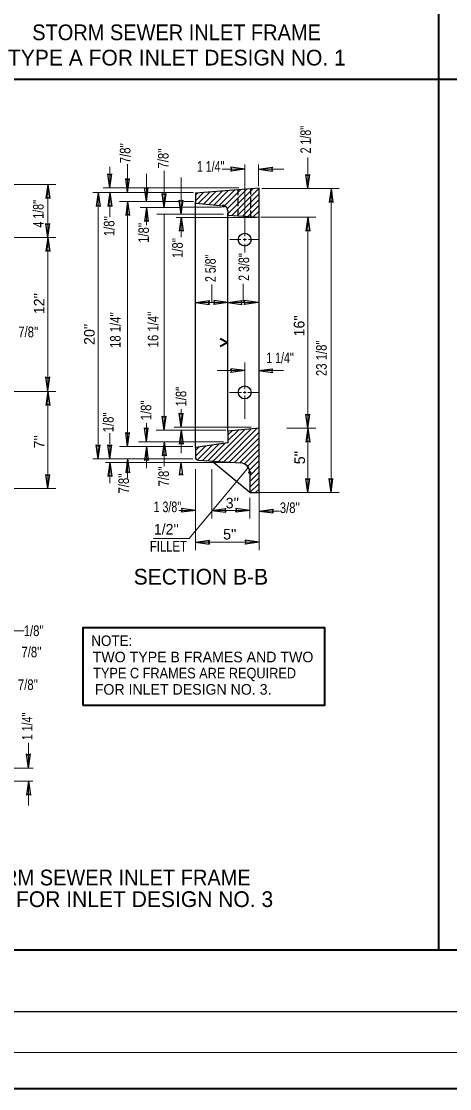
# Model space of a CAD drawing. Extents: x -330 to 37, y -28 to 237.
# Drawn here: x -231 to -178.9, y -27.9 to 101.8 of the extents above; entities that cross this region are included whole.
import ezdxf

# ---------------------------------------------------------------- set-up
doc = ezdxf.new("R2010")
doc.units = 0
doc.header["$LTSCALE"] = 0.51
doc.header["$PDMODE"] = 32
doc.header["$PDSIZE"] = 0.255
doc.layers.add('1', color=7, linetype='Continuous', lineweight=25)

msp = doc.modelspace()

# ---------------------------------------------------------------- linework, layer by layer
at = {"layer": '1', "lineweight": 40}
for p, q in [((-180.1836, -11.0541), (-180.1836, 193.9388)), ((-297.1562, 94.7724), (-62.5634, 94.7724)), ((-296.9591, -11.0541), (28.0293, -11.0541))]:
    msp.add_line(p, q, dxfattribs=at)
at = {"layer": '1', "lineweight": 13}
for p, q in [((-218.0644, 80.9983), (-218.0644, 84.4603)), ((-203.816, 75.6988), (-203.816, 84.4038)), ((-202.1399, 81.7621), (-202.1399, 84.4038)), ((-196.1455, 81.5116), (-196.1455, 85.2477)), ((-220.2351, 81.5783), (-220.2351, 84.1323)), ((-215.7796, 79.9362), (-215.7796, 83.2688)), ((-213.6287, 79.1977), (-213.6287, 83.6354)), ((-206.5594, 83.8398), (-203.816, 83.8398)), ((-202.1399, 83.8398), (-199.0694, 83.8398)), ((-233.1173, 81.9813), (-226.7939, 81.9813)), ((-227.7722, 75.5566), (-227.7722, 81.9813)), ((-211.5525, 78.3688), (-211.5525, 82.8498)), ((-222.3037, 80.9983), (-210.0344, 80.9983)), ((-221.6507, 48.6205), (-221.6507, 80.9983)), ((-221.0473, 81.5783), (-218.2706, 81.5783)), ((-220.2351, 78.0599), (-220.2351, 80.9983)), ((-217.9151, 81.5783), (-216.1124, 81.5783)), ((-215.4776, 81.5783), (-204.5506, 81.5783)), ((-209.8199, 80.0023), (-208.816, 81.0062)), ((-209.4637, 79.6667), (-208.0662, 81.0642)), ((-208.8322, 79.6065), (-207.3165, 81.1222)), ((-208.2006, 79.5463), (-206.5667, 81.1802)), ((-207.5691, 79.4861), (-205.817, 81.2382)), ((-206.9376, 79.4258), (-205.0672, 81.2962)), ((-206.315, 79.3567), (-204.3174, 81.3542)), ((-205.9243, 79.0556), (-203.5676, 81.4122)), ((-205.8582, 78.4299), (-202.8179, 81.4702)), ((-205.3678, 78.2285), (-202.0682, 81.5282)), ((-204.7208, 78.1838), (-202.0672, 80.8374)), ((-201.7304, 81.5116), (-192.3359, 81.5116)), ((-193.3142, 44.5328), (-193.3142, 81.5116)), ((-219.0427, 79.9362), (-211.8722, 79.9362)), ((-218.0644, 50.1317), (-218.0644, 79.9362)), ((-216.5264, 79.1977), (-211.8037, 79.1977)), ((-215.7796, 77.044), (-215.7796, 79.1977)), ((-211.2981, 79.2309), (-206.6489, 79.2309)), ((-211.2373, 79.9362), (-210.0675, 79.9362)), ((-204.0737, 78.1392), (-202.0672, 80.1456)), ((-203.4265, 78.0945), (-202.0672, 79.4539)), ((-214.5247, 78.3688), (-206.393, 78.3688)), ((-213.6287, 52.115), (-213.6287, 78.3688)), ((-212.1719, 77.9815), (-202.4384, 77.9815)), ((-211.5525, 75.5966), (-211.5525, 77.9815)), ((-202.7794, 78.0498), (-202.0672, 78.7622)), ((-201.8496, 78.0007), (-195.1672, 78.0007)), ((-196.1455, 52.3716), (-196.1455, 78.0007)), ((-235.5222, 75.5566), (-226.7939, 75.5566)), ((-227.7722, 56.8817), (-227.7722, 75.5566)), ((-205.6186, 75.2801), (-204.2792, 75.2801)), ((-204.0224, 75.2801), (-203.6207, 75.2801)), ((-203.816, 75.1012), (-203.816, 75.4643)), ((-203.3528, 75.2801), (-202.1809, 75.2801)), ((-203.816, 73.7163), (-203.816, 74.7773)), ((-207.8342, 67.6546), (-207.8342, 69.8229)), ((-204.0184, 67.6547), (-204.0184, 69.9003)), ((-203.8164, 57.0957), (-203.8164, 60.3348)), ((-207.1542, 59.3565), (-203.8164, 59.3565)), ((-202.1266, 59.3565), (-199.0891, 59.3565)), ((-235.358, 56.8392), (-226.7939, 56.8392)), ((-227.7722, 45.0231), (-227.7722, 56.8392)), ((-205.652, 56.7047), (-204.2233, 56.7047)), ((-203.9889, 56.7047), (-203.6429, 56.7047)), ((-203.8164, 56.5596), (-203.8164, 56.8612)), ((-203.8164, 53.4954), (-203.8164, 56.3194)), ((-203.4309, 56.7047), (-202.1473, 56.7047)), ((-211.5525, 52.4927), (-211.5525, 54.6862)), ((-215.7796, 50.6983), (-215.7796, 52.9765)), ((-214.6071, 52.115), (-206.1081, 52.115)), ((-212.3976, 52.4927), (-203.0432, 52.4927)), ((-211.5525, 49.3416), (-211.5525, 52.115)), ((-207.6605, 48.3561), (-203.8196, 52.197)), ((-207.0118, 48.3131), (-203.0513, 52.2735)), ((-206.363, 48.27), (-202.283, 52.3501)), ((-205.8582, 50.8502), (-204.5879, 52.1204)), ((-205.8582, 51.542), (-205.3562, 52.0439)), ((-198.6892, 52.3716), (-195.1672, 52.3716)), ((-196.1455, 44.5328), (-196.1455, 52.3716)), ((-220.2351, 48.6205), (-220.2351, 51.7407)), ((-216.7579, 50.6983), (-206.3795, 50.6983)), ((-213.6287, 47.7477), (-213.6287, 50.6983)), ((-205.7143, 48.227), (-202.0672, 51.8742)), ((-205.0657, 48.184), (-202.0672, 51.1824)), ((-219.0427, 50.1317), (-210.1287, 50.1317)), ((-215.7796, 47.5113), (-215.7796, 50.1317)), ((-209.8199, 48.9637), (-208.5983, 50.1852)), ((-209.8199, 49.6555), (-209.4057, 50.0698)), ((-209.5817, 48.5102), (-207.7912, 50.3007)), ((-208.958, 48.4422), (-206.9839, 50.4162)), ((-208.3092, 48.3992), (-206.1767, 50.5317)), ((-204.4168, 48.1409), (-202.0672, 50.4907)), ((-203.8555, 48.0106), (-202.0672, 49.7989)), ((-222.307, 48.6205), (-210.1287, 48.6205)), ((-220.7713, 48.1849), (-205.3029, 48.1849)), ((-220.2351, 45.6811), (-220.2351, 48.1814)), ((-218.0644, 46.3023), (-218.0644, 48.6205)), ((-203.4722, 47.7021), (-202.0672, 49.1071)), ((-203.239, 47.2435), (-202.0672, 48.4153)), ((-209.8199, 37.5147), (-209.8199, 47.3764)), ((-207.8218, 41.3869), (-207.8218, 47.3764)), ((-203.203, 46.5878), (-202.0672, 47.7236)), ((-203.203, 45.8961), (-202.0672, 47.0319)), ((-203.203, 45.2043), (-202.0672, 46.3401)), ((-203.1827, 44.5328), (-202.0672, 45.6483)), ((-233.1173, 45.0231), (-226.7939, 45.0231)), ((-202.491, 44.5328), (-202.0672, 44.9566)), ((-202.0672, 37.5147), (-202.0672, 44.5328)), ((-202.0672, 44.5328), (-192.3359, 44.5328)), ((-203.203, 41.3869), (-203.203, 43.9078)), ((-211.8538, 42.3652), (-209.8199, 42.3652)), ((-207.8218, 42.3652), (-203.203, 42.3652)), ((-202.0672, 42.2895), (-199.5752, 42.2895)), ((-209.8199, 38.493), (-202.0672, 38.493)), ((-233.0801, 27.7207), (-230.6736, 27.7207)), ((-230.1245, 11.0499), (-230.1245, 14.1282)), ((-229.5547, 11.0185), (-240.8326, 11.0185)), ((-232.4328, 9.4337), (-229.5938, 9.4337)), ((-230.1245, 6.5019), (-230.1245, 9.4337)), ((-326.958, -23.5537), (33.0294, -23.5537))]:
    msp.add_line(p, q, dxfattribs=at)
at = {"layer": '1'}
for p, q in [((-220.2351, 81.5783), (-220.4691, 83.2813)), ((-220.2351, 81.5783), (-220.0011, 83.2813)), ((-203.816, 83.8398), (-205.519, 84.0738)), ((-203.816, 83.8398), (-205.519, 83.6058)), ((-202.1399, 83.8398), (-200.4369, 84.0738)), ((-202.1399, 83.8398), (-200.4369, 83.6058)), ((-196.1455, 81.5116), (-196.3795, 83.2146)), ((-196.1455, 81.5116), (-195.9115, 83.2146)), ((-227.7722, 81.9813), (-228.0062, 80.2782)), ((-227.7722, 81.9813), (-228.0062, 80.2782)), ((-227.7722, 81.9813), (-228.0062, 80.2782)), ((-227.7722, 81.9813), (-227.5383, 80.2782)), ((-227.7722, 81.9813), (-227.5383, 80.2782)), ((-227.7722, 81.9813), (-227.5383, 80.2782)), ((-218.0644, 80.9983), (-218.2984, 82.7013)), ((-218.0644, 80.9983), (-217.8304, 82.7013)), ((-221.6507, 80.9983), (-221.8847, 79.2953)), ((-221.6507, 80.9983), (-221.4167, 79.2953)), ((-220.2351, 80.9983), (-220.4691, 79.2953)), ((-220.2351, 80.9983), (-220.0011, 79.2953)), ((-215.7796, 79.9362), (-216.0136, 81.6392)), ((-215.7796, 79.9362), (-215.5456, 81.6392)), ((-213.6287, 79.1977), (-213.8628, 80.9007)), ((-213.6287, 79.1977), (-213.3947, 80.9007)), ((-209.8199, 80.6941), (-209.5658, 80.9482)), ((-204.6107, 80.6879), (-204.6107, 81.3315)), ((-203.0544, 80.7822), (-203.0544, 81.4519)), ((-193.3142, 81.5116), (-193.5482, 79.8086)), ((-193.3142, 81.5116), (-193.0803, 79.8086)), ((-218.0644, 79.9362), (-218.2984, 78.2332)), ((-218.0644, 79.9362), (-217.8304, 78.2332)), ((-215.7796, 79.1977), (-216.0136, 77.4947)), ((-215.7796, 79.1977), (-215.5456, 77.4947)), ((-211.5525, 78.3688), (-211.7865, 80.0718)), ((-211.5525, 78.3688), (-211.3185, 80.0718)), ((-209.8199, 50.0106), (-209.8199, 79.9362)), ((-204.6107, 79.3504), (-204.6107, 80.2735)), ((-203.0544, 79.1997), (-203.0544, 80.3677)), ((-211.5525, 78.0147), (-211.7865, 76.3117)), ((-211.5525, 78.0147), (-211.3185, 76.3117)), ((-205.8582, 51.9939), (-205.8582, 78.5012)), ((-204.6107, 78.1762), (-204.6107, 78.9548)), ((-203.0544, 78.0688), (-203.0544, 78.823)), ((-202.1323, 78.0052), (-202.0672, 78.0704)), ((-202.0672, 52.3716), (-202.0672, 78.0007)), ((-196.1455, 78.0007), (-196.3795, 76.2977)), ((-196.1455, 78.0007), (-195.9115, 76.2977)), ((-227.7722, 75.5566), (-228.0062, 77.2596)), ((-227.7722, 75.5566), (-228.0062, 77.2596)), ((-227.7722, 75.5566), (-227.5383, 77.2596)), ((-227.7722, 75.5566), (-227.5383, 77.2596)), ((-227.7722, 75.5566), (-228.0062, 73.8536)), ((-227.7722, 75.5566), (-227.5383, 73.8536)), ((-209.8199, 67.6292), (-208.1169, 67.8632)), ((-209.8199, 67.6292), (-208.1169, 67.3953)), ((-205.8582, 67.6292), (-207.5612, 67.8632)), ((-205.8582, 67.6292), (-207.5612, 67.3953)), ((-205.8582, 67.6292), (-204.1552, 67.8632)), ((-205.8582, 67.6292), (-204.1552, 67.3953)), ((-202.1813, 67.6292), (-203.8843, 67.8632)), ((-202.1813, 67.6292), (-203.8843, 67.3953)), ((-227.7722, 56.8817), (-228.0062, 58.5847)), ((-227.7722, 56.8817), (-227.5383, 58.5847)), ((-203.8164, 59.3565), (-205.5194, 59.5905)), ((-203.8164, 59.3565), (-205.5194, 59.1225)), ((-202.1266, 59.3565), (-200.4236, 59.5905)), ((-202.1266, 59.3565), (-200.4236, 59.1225)), ((-227.7722, 56.8392), (-228.0062, 55.1362)), ((-227.7722, 56.8392), (-227.5383, 55.1362)), ((-213.6287, 52.115), (-213.8628, 53.818)), ((-213.6287, 52.115), (-213.3947, 53.818)), ((-211.5525, 52.4927), (-211.7865, 54.1957)), ((-211.5525, 52.4927), (-211.3185, 54.1957)), ((-196.1455, 52.3716), (-196.3795, 54.0746)), ((-196.1455, 52.3716), (-195.9115, 54.0746)), ((-215.7796, 50.6983), (-216.0136, 52.4013)), ((-215.7796, 50.6983), (-215.5456, 52.4013)), ((-211.5525, 52.115), (-211.7865, 50.412)), ((-211.5525, 52.115), (-211.3185, 50.412)), ((-196.1455, 52.3716), (-196.3795, 50.6686)), ((-196.1455, 52.3716), (-195.9115, 50.6686)), ((-218.0644, 50.1317), (-218.2984, 51.8347)), ((-218.0644, 50.1317), (-217.8304, 51.8347)), ((-213.6287, 50.6983), (-213.8628, 48.9953)), ((-213.6287, 50.6983), (-213.3947, 48.9953)), ((-221.6507, 48.6205), (-221.8847, 50.3235)), ((-221.6507, 48.6205), (-221.4167, 50.3235)), ((-220.2351, 48.6205), (-220.4691, 50.3235)), ((-220.2351, 48.6205), (-220.0011, 50.3235)), ((-215.7796, 50.1317), (-216.0136, 48.4287)), ((-215.7796, 50.1317), (-215.5456, 48.4287)), ((-220.2351, 48.1814), (-220.4691, 46.4784)), ((-220.2351, 48.1814), (-220.0011, 46.4784)), ((-218.0644, 48.6205), (-218.2984, 46.9175)), ((-218.0644, 48.6205), (-217.8304, 46.9175)), ((-211.5882, 48.1849), (-211.7988, 46.6522)), ((-211.5882, 48.1849), (-211.3777, 46.6522)), ((-209.4546, 48.4751), (-204.2992, 48.1331)), ((-203.203, 44.5328), (-207.8218, 48.3667)), ((-227.7722, 45.0231), (-228.0062, 46.7261)), ((-227.7722, 45.0231), (-227.5383, 46.7261)), ((-196.1455, 44.5328), (-196.3795, 46.2357)), ((-196.1455, 44.5328), (-195.9115, 46.2357)), ((-193.3142, 44.5328), (-193.5482, 46.2357)), ((-193.3142, 44.5328), (-193.0803, 46.2357)), ((-209.8199, 42.3652), (-211.5229, 42.5992)), ((-209.8199, 42.3652), (-211.5229, 42.1313)), ((-207.8218, 42.3652), (-206.1188, 42.5992)), ((-207.8218, 42.3652), (-206.1188, 42.1313)), ((-203.203, 42.3652), (-204.906, 42.5992)), ((-203.203, 42.3652), (-204.906, 42.1313)), ((-202.0672, 42.2895), (-200.3642, 42.5235)), ((-202.0672, 42.2895), (-200.3642, 42.0555)), ((-209.8199, 38.493), (-208.1169, 38.727)), ((-209.8199, 38.493), (-208.1169, 38.259)), ((-202.0672, 38.493), (-203.7702, 38.727)), ((-202.0672, 38.493), (-203.7702, 38.259)), ((-230.1245, 11.0499), (-230.3585, 12.7529)), ((-230.1245, 11.0499), (-229.8905, 12.7529)), ((-230.1245, 9.4337), (-230.3585, 7.7307)), ((-230.1245, 9.4337), (-229.8905, 7.7307)), ((-311.9585, -18.5536), (33.0294, -18.5536))]:
    msp.add_line(p, q, dxfattribs=at)
at = {"layer": '1', "lineweight": 35}
for points in [[(-329.8272, -27.9305), (36.7526, -27.9305), (36.7526, 237.0166), (-329.8272, 237.0166)], [(-223.5178, 18.669), (-194.0769, 18.669), (-194.0769, 28.1), (-223.5178, 28.1)]]:
    msp.add_lwpolyline(points, close=True, dxfattribs=at)
at = {"layer": '1'}
for points in [[(-220.4691, 83.2813), (-220.2327, 83.1496), (-220.0011, 83.2813)], [(-205.519, 83.6058), (-205.3872, 83.8422), (-205.519, 84.0738)], [(-200.4369, 84.0738), (-200.5687, 83.8374), (-200.4369, 83.6058)], [(-196.3795, 83.2146), (-196.1431, 83.0828), (-195.9115, 83.2146)], [(-218.2984, 82.7013), (-218.062, 82.5696), (-217.8304, 82.7013)], [(-216.0136, 81.6392), (-215.7772, 81.5074), (-215.5456, 81.6392)], [(-213.8628, 80.9007), (-213.6263, 80.7689), (-213.3947, 80.9007)], [(-205.8582, 78.7892), (-205.8582, 78.2623), (-202.0672, 78.0007), (-202.0672, 81.5282), (-209.8199, 80.9285), (-209.8199, 79.7007), (-206.3894, 79.3736)], [(-227.5383, 80.2782), (-227.7747, 80.41), (-228.0062, 80.2782)], [(-227.5383, 80.2782), (-227.7747, 80.41), (-228.0062, 80.2782)], [(-227.5383, 80.2782), (-227.7747, 80.41), (-228.0062, 80.2782)], [(-221.4167, 79.2953), (-221.6531, 79.4271), (-221.8847, 79.2953)], [(-220.0011, 79.2953), (-220.2375, 79.4271), (-220.4691, 79.2953)], [(-211.7865, 80.0718), (-211.5501, 79.9401), (-211.3185, 80.0718)], [(-193.0803, 79.8086), (-193.3167, 79.9403), (-193.5482, 79.8086)], [(-217.8304, 78.2332), (-218.0668, 78.3649), (-218.2984, 78.2332)], [(-228.0062, 77.2596), (-227.7698, 77.1278), (-227.5383, 77.2596)], [(-228.0062, 77.2596), (-227.7698, 77.1278), (-227.5383, 77.2596)], [(-215.5456, 77.4947), (-215.782, 77.6264), (-216.0136, 77.4947)], [(-211.3185, 76.3117), (-211.5549, 76.4434), (-211.7865, 76.3117)], [(-195.9115, 76.2977), (-196.1479, 76.4294), (-196.3795, 76.2977)], [(-227.5383, 73.8536), (-227.7747, 73.9853), (-228.0062, 73.8536)], [(-208.1169, 67.8632), (-208.2487, 67.6268), (-208.1169, 67.3953)], [(-207.5612, 67.3953), (-207.4294, 67.6317), (-207.5612, 67.8632)], [(-204.1552, 67.8632), (-204.2869, 67.6268), (-204.1552, 67.3953)], [(-203.8843, 67.3953), (-203.7526, 67.6317), (-203.8843, 67.8632)], [(-228.0062, 58.5847), (-227.7698, 58.4529), (-227.5383, 58.5847)], [(-205.5194, 59.1225), (-205.3877, 59.3589), (-205.5194, 59.5905)], [(-200.4236, 59.5905), (-200.5553, 59.3541), (-200.4236, 59.1225)], [(-227.5383, 55.1362), (-227.7747, 55.268), (-228.0062, 55.1362)], [(-213.8628, 53.818), (-213.6263, 53.6863), (-213.3947, 53.818)], [(-211.7865, 54.1957), (-211.5501, 54.0639), (-211.3185, 54.1957)], [(-196.3795, 54.0746), (-196.1431, 53.9428), (-195.9115, 54.0746)], [(-216.0136, 52.4013), (-215.7772, 52.2696), (-215.5456, 52.4013)], [(-203.203, 46.9617), (-203.203, 44.5328), (-202.0672, 44.5328), (-202.0672, 52.3716), (-205.8582, 51.9939), (-205.8582, 50.5772), (-209.8199, 50.0106), (-209.8199, 48.8656)], [(-218.2984, 51.8347), (-218.062, 51.7029), (-217.8304, 51.8347)], [(-195.9115, 50.6686), (-196.1479, 50.8003), (-196.3795, 50.6686)], [(-221.8847, 50.3235), (-221.6482, 50.1917), (-221.4167, 50.3235)], [(-220.4691, 50.3235), (-220.2327, 50.1917), (-220.0011, 50.3235)], [(-211.3185, 50.412), (-211.5549, 50.5437), (-211.7865, 50.412)], [(-215.5456, 48.4287), (-215.782, 48.5604), (-216.0136, 48.4287)], [(-213.3947, 48.9953), (-213.6312, 49.1271), (-213.8628, 48.9953)], [(-228.0062, 46.7261), (-227.7698, 46.5943), (-227.5383, 46.7261)], [(-217.8304, 46.9175), (-218.0668, 47.0493), (-218.2984, 46.9175)], [(-211.3777, 46.6522), (-211.5904, 46.7708), (-211.7988, 46.6522)], [(-220.0011, 46.4784), (-220.2375, 46.6102), (-220.4691, 46.4784)], [(-196.3795, 46.2357), (-196.1431, 46.104), (-195.9115, 46.2357)], [(-193.5482, 46.2357), (-193.3118, 46.104), (-193.0803, 46.2357)], [(-211.5229, 42.1313), (-211.3912, 42.3677), (-211.5229, 42.5992)], [(-206.1188, 42.5992), (-206.2506, 42.3628), (-206.1188, 42.1313)], [(-204.906, 42.1313), (-204.7742, 42.3677), (-204.906, 42.5992)], [(-200.3642, 42.5235), (-200.4959, 42.2871), (-200.3642, 42.0555)], [(-208.1169, 38.727), (-208.2487, 38.4906), (-208.1169, 38.259)], [(-203.7702, 38.259), (-203.6384, 38.4954), (-203.7702, 38.727)], [(-230.3585, 12.7529), (-230.1221, 12.6212), (-229.8905, 12.7529)], [(-229.8905, 7.7307), (-230.1269, 7.8624), (-230.3585, 7.7307)]]:
    msp.add_lwpolyline(points, dxfattribs=at)
at = {"layer": '1', "lineweight": 13}
for points in [[(-209.8199, 67.6292), (-205.8582, 67.6292), (-202.1813, 67.6292)], [(-214.9358, 38.9361), (-210.5592, 38.9361), (-203.3312, 47.6692)]]:
    msp.add_lwpolyline(points, dxfattribs=at)
at = {"layer": '1', "lineweight": 35}
msp.add_lwpolyline([(-206.8042, 62.341), (-205.9374, 62.7933), (-206.8042, 63.2077)], dxfattribs=at)
at = {"layer": '1'}
for centre in [(-203.8164, 75.2724), (-203.8164, 56.7088)]:
    msp.add_circle(centre, 0.7828, dxfattribs=at)
for centre, radius, start, end in [((-206.4451, 78.7892), 0.587, 0, 84.55967), ((-209.4286, 48.8656), 0.3913, 180, 266.20165), ((-204.3769, 46.9617), 1.174, 0, 86.2013)]:
    msp.add_arc(centre, radius, start, end, dxfattribs=at)
for p in [(-206.3894, 79.3736), (-203.203, 46.9617)]:
    msp.add_point(p, dxfattribs=at)

# ---------------------------------------------------------------- texts
for s, height, width, p in [('STORM SEWER INLET FRAME', 1.914, 0.95, (-229.672, 99.5263)), ("1 1/4''", 1.286, 0.75, (-209.6355, 83.5354)), ("7/8''", 1.286, 0.8, (-231.3714, 63.4178)), ("1 1/4''", 1.286, 0.75, (-201.1937, 60.2733)), ("1 3/8''", 1.286, 0.75, (-214.8967, 42.1524)), ("3/8''", 1.286, 0.8, (-199.5494, 42.0441)), ('FILLET', 1.286, 0.8, (-215.3567, 37.3622)), ("1/8''", 1.286, 0.8, (-230.7061, 27.0897)), ('NOTE: ', 1.286, 0.95, (-222.4863, 25.8814)), ("7/8''", 1.286, 0.8, (-230.983, 24.5087)), ('TYPE C FRAMES ARE REQUIRED', 1.286, 0.9, (-222.2577, 21.9469)), ("7/8''", 1.286, 0.8, (-231.4147, 20.5377)), ('STORM SEWER INLET FRAME', 1.914, 0.95, (-238.2151, -3.2226))]:
    msp.add_text(s, height=height, dxfattribs=dict(at, width=width)).set_placement(p)
for s, height, p in [('TYPE A FOR INLET DESIGN NO. 1', 1.914, (-232.6267, 96.4503)), ("3''", 1.286, (-206.1311, 42.6077)), (" 1/2''", 1.286, (-215.3567, 39.4312)), ("5''", 1.286, (-206.4447, 38.8286)), ('SECTION B-B', 1.914, (-217.3266, 33.3431)), ('TWO TYPE B FRAMES AND TWO', 1.286, (-222.3117, 23.9022)), ('FOR INLET DESIGN NO. 3.', 1.286, (-222.0621, 19.9682)), ('TYPE C FOR INLET DESIGN NO. 3', 1.914, (-241.6008, -5.8523))]:
    msp.add_text(s, height=height, dxfattribs=at).set_placement(p)
for s, width, p in [("2 1/8''", 0.75, (-195.765, 85.7683)), ("7/8''", 0.8, (-217.721, 84.5691)), ("7/8''", 0.8, (-213.0833, 83.9278)), ("4 1/8''", 0.75, (-228.2861, 76.7538)), ("1/8''", 0.8, (-219.6688, 75.6964)), ("1/8''", 0.8, (-215.4755, 74.8848)), ("1/8''", 0.8, (-211.355, 73.046)), ("2 5/8''", 0.75, (-207.3432, 70.1269)), ("2 3/8''", 0.75, (-203.2794, 70.2775)), ("18 1/4''", 0.8, (-218.9152, 62.1097)), ("16 1/4''", 0.8, (-214.3247, 62.1851)), ("23 1/8''", 0.8, (-193.8424, 58.6971)), ('1/8"', 0.8, (-210.9222, 54.9905)), ('1/8"', 0.8, (-215.181, 53.3162)), ('1/8"', 0.8, (-219.7687, 51.8598)), ("7/8''", 0.8, (-217.9002, 44.4172)), ("7/8''", 0.8, (-213.037, 45.2791)), ("1 1/4''", 0.75, (-229.64, 14.4332))]:
    msp.add_text(s, height=1.286, rotation=90, dxfattribs=dict(at, width=width)).set_placement(p)
for s, p in [("12''", (-228.1837, 66.2209)), ("20''", (-222.0759, 62.4863)), ("16''", (-196.5515, 63.5168)), ("7''", (-228.1837, 49.8962)), ("5''", (-196.4863, 47.9764))]:
    msp.add_text(s, height=1.286, rotation=90, dxfattribs=at).set_placement(p)

doc.saveas('drawing.dxf')
